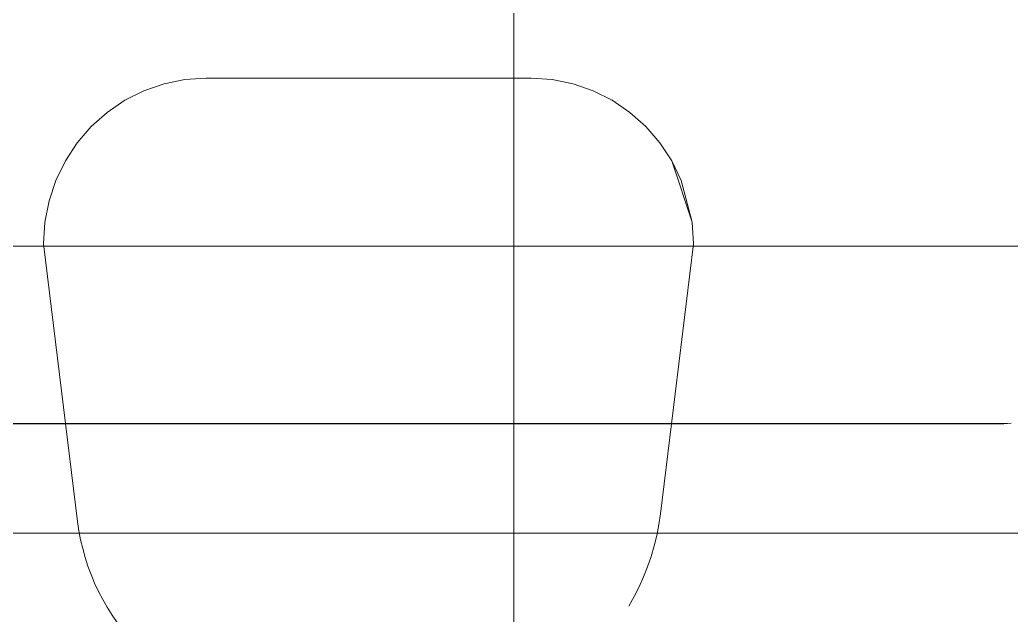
# Model space of a CAD drawing. Extents: x -566 to 72611, y -487 to 32334.
# Drawn here: x 106.61 to 129.53, y 209.11 to 222.88 of the extents above; entities that cross this region are included whole.
import ezdxf

# ---------------------------------------------------------------- set-up
doc = ezdxf.new("R2010")
doc.units = 0
doc.header["$LTSCALE"] = 0.5
doc.header["$MEASUREMENT"] = 0
doc.layers.add('ceilling', color=141, linetype='CONTINUOUS', lineweight=18)
doc.layers.add('floor', color=7, linetype='CONTINUOUS', lineweight=5, true_color=0xcfcfcf)
doc.layers.add('layout', color=7, linetype='CONTINUOUS', lineweight=5, true_color=0xcfcfcf)

msp = doc.modelspace()

# ---------------------------------------------------------------- hatches: boundary and pattern name
at = {"layer": 'floor'}
h = msp.add_hatch(dxfattribs=at)
h.set_pattern_fill('ANSI37', color=256, scale=100, angle=45)
h.set_pattern_definition([(90, (243.028, 267.632), (-12.5, 9e-16), []), (180, (243.028, 267.632), (-9e-16, -12.5), [])])
h.paths.add_polyline_path([(253.46925, 349.5), (154.11744, 349.5), (154.11744, 348.5), (101.14781, 348.5), (101.14781, 349.5), (0, 349.5), (0, 344.5), (36, 344.5, -0.33835703), (0, 308.66941), (0, 308.5), (0, 173.75), (253.46925, 173.75)])
h.paths.add_polyline_path([(36, 344.5), (0, 344.5), (0, 308.66941, 0.33835703)], flags=17)
h.paths.add_polyline_path([(253.46925, 173.75), (0, 173.75), (0, 173.74997), (0, 169.75), (253.46925, 169.75)])
h.paths.add_polyline_path([(253.46925, 169.75), (0, 169.75), (0, 149.21137), (36, 149.21137, -0.33835703), (0, 113.38078), (0, 113.21137), (0, 29.94998), (0, -5), (253.46925, -5)])
h.paths.add_polyline_path([(36, 149.21137), (0, 149.21137), (0, 113.38078, 0.33835703)], flags=17)
h.paths.add_polyline_path([(575.25, 169.75), (510, 169.75), (474.75, 169.75), (327.5, 169.75), (285.46925, 169.75), (285.46925, 165.75), (253.46925, 165.75), (253.46925, -5), (263.99725, -5), (263.99725, 95.99051), (287, 95.99051), (287, 97.5), (292, 97.5), (292, -5), (341.25, -5), (341.25, 13.02988), (341.25012, 15.02988), (346.24839, 15.02988, 0.36108524), (374.08728, 41.24999), (346.25012, 41.24999), (346.25012, 42.99999), (341.25, 42.99999), (341.25, 44.99999), (341.25, 97.5), (357.75, 97.5), (405.75, 97.5), (575.25, 97.5)])

# ---------------------------------------------------------------- linework, layer by layer
at = {"layer": 'ceilling'}
msp.add_line((0, 211), (533.5, 211), dxfattribs=at)
at = {"layer": 'layout'}
for points in [[(109.48063, 221.2355, 60.56059), (109.94584, 221.39663, 59.43378), (109.48063, 221.2355, 59.43378)], [(109.94584, 221.39663, 59.43378), (109.48063, 221.2355, 60.56059), (109.94584, 221.39663, 60.56059)], [(109.94584, 221.39663, 60.56059), (110.42772, 221.49429, 59.43378), (109.94584, 221.39663, 59.43378)], [(110.42772, 221.49429, 59.43378), (109.94584, 221.39663, 60.56059), (110.42772, 221.49429, 60.56059)], [(110.42772, 221.49429, 60.56059), (110.91801, 221.52712, 59.43378), (110.42772, 221.49429, 59.43378)], [(110.91801, 221.52712, 59.43378), (110.42772, 221.49429, 60.56059), (110.91801, 221.52712, 60.56059)], [(110.91801, 221.52712, 60.56059), (118.43013, 221.52712, 59.43378), (110.91801, 221.52712, 59.43378)], [(118.43013, 221.52712, 59.43378), (110.91801, 221.52712, 60.56059), (118.43013, 221.52712, 60.56059)], [(118.43013, 221.52712, 60.56059), (118.92039, 221.49429, 59.43378), (118.43013, 221.52712, 59.43378)], [(118.92039, 221.49429, 59.43378), (118.43013, 221.52712, 60.56059), (118.92039, 221.49429, 60.56059)], [(118.92039, 221.49429, 60.56059), (119.40226, 221.39663, 59.43378), (118.92039, 221.49429, 59.43378)], [(119.40226, 221.39663, 59.43378), (118.92039, 221.49429, 60.56059), (119.40226, 221.39663, 60.56059)], [(119.40226, 221.39663, 60.56059), (119.8675, 221.2355, 59.43378), (119.40226, 221.39663, 59.43378)], [(119.8675, 221.2355, 59.43378), (119.40226, 221.39663, 60.56059), (119.8675, 221.2355, 60.56059)], [(109.03996, 221.01382, 60.56059), (109.48063, 221.2355, 59.43378), (109.03996, 221.01382, 59.43378)], [(109.48063, 221.2355, 59.43378), (109.03996, 221.01382, 60.56059), (109.48063, 221.2355, 60.56059)], [(119.8675, 221.2355, 60.56059), (120.30815, 221.01382, 59.43378), (119.8675, 221.2355, 59.43378)], [(120.30815, 221.01382, 59.43378), (119.8675, 221.2355, 60.56059), (120.30815, 221.01382, 60.56059)], [(108.63145, 220.73538, 60.56059), (109.03996, 221.01382, 59.43378), (108.63145, 220.73538, 59.43378)], [(109.03996, 221.01382, 59.43378), (108.63145, 220.73538, 60.56059), (109.03996, 221.01382, 60.56059)], [(120.30815, 221.01382, 60.56059), (120.71669, 220.73538, 59.43378), (120.30815, 221.01382, 59.43378)], [(120.71669, 220.73538, 59.43378), (120.30815, 221.01382, 60.56059), (120.71669, 220.73538, 60.56059)], [(108.26207, 220.40493, 60.56059), (108.63145, 220.73538, 59.43378), (108.26207, 220.40493, 59.43378)], [(108.63145, 220.73538, 59.43378), (108.26207, 220.40493, 60.56059), (108.63145, 220.73538, 60.56059)], [(120.71669, 220.73538, 60.56059), (121.08607, 220.40493, 59.43378), (120.71669, 220.73538, 59.43378)], [(121.08607, 220.40493, 59.43378), (120.71669, 220.73538, 60.56059), (121.08607, 220.40493, 60.56059)], [(107.93815, 220.02822, 59.43378), (108.26207, 220.40493, 60.56059), (108.26207, 220.40493, 59.43378)], [(108.26207, 220.40493, 60.56059), (107.93815, 220.02822, 59.43378), (107.93815, 220.02822, 60.56059)], [(121.41002, 220.02822, 60.56059), (121.08607, 220.40493, 59.43378), (121.08607, 220.40493, 60.56059)], [(121.08607, 220.40493, 59.43378), (121.41002, 220.02822, 60.56059), (121.41002, 220.02822, 59.43378)], [(107.66514, 219.61148, 59.43378), (107.93815, 220.02822, 60.56059), (107.93815, 220.02822, 59.43378)], [(107.93815, 220.02822, 60.56059), (107.66514, 219.61148, 59.43378), (107.66514, 219.61148, 60.56059)], [(121.68296, 219.61148, 60.56059), (121.41002, 220.02822, 59.43378), (121.41002, 220.02822, 60.56059)], [(121.41002, 220.02822, 59.43378), (121.68296, 219.61148, 60.56059), (121.68296, 219.61148, 59.43378)], [(107.44786, 219.16201, 59.43378), (107.66514, 219.61148, 60.56059), (107.66514, 219.61148, 59.43378)], [(107.66514, 219.61148, 60.56059), (107.44786, 219.16201, 59.43378), (107.44786, 219.16201, 60.56059)], [(121.90028, 219.16201, 60.56059), (121.68296, 219.61148, 59.43378), (121.68296, 219.61148, 60.56059)], [(121.68296, 219.61148, 59.43378), (121.90028, 219.16201, 60.56059), (122.15406, 218.19595, 59.43378)], [(107.28996, 218.68753, 59.43378), (107.44786, 219.16201, 60.56059), (107.44786, 219.16201, 59.43378)], [(107.44786, 219.16201, 60.56059), (107.28996, 218.68753, 59.43378), (107.28996, 218.68753, 60.56059)], [(107.19407, 218.19595, 59.43378), (107.28996, 218.68753, 60.56059), (107.28996, 218.68753, 59.43378)], [(107.28996, 218.68753, 60.56059), (107.19407, 218.19595, 59.43378), (107.19407, 218.19595, 60.56059)], [(107.16197, 217.69595, 59.43378), (107.19407, 218.19595, 60.56059), (107.19407, 218.19595, 59.43378)], [(107.19407, 218.19595, 60.56059), (107.16197, 217.69595, 59.43378), (107.16197, 217.69595, 60.56059)], [(122.1862, 217.69595, 60.56059), (122.15406, 218.19595, 59.43378), (122.15406, 218.19595, 60.56059)], [(122.15406, 218.19595, 59.43378), (122.1862, 217.69595, 60.56059), (122.1862, 217.69595, 59.43378)], [(107.94938, 211.27066, 59.43378), (107.16197, 217.69595, 60.56059), (107.16197, 217.69595, 59.43378)], [(107.16197, 217.69595, 60.56059), (107.94938, 211.27066, 59.43378), (107.94938, 211.27066, 60.56059)], [(121.42097, 211.45181, 60.56059), (122.1862, 217.69595, 59.43378), (122.1862, 217.69595, 60.56059)], [(122.1862, 217.69595, 59.43378), (121.42097, 211.45181, 60.56059), (121.42097, 211.45181, 59.43378)], [(129.35908, 213.53683, 70.22398), (99.93379, 213.53503, 70.2116), (129.35908, 213.53503, 70.2116)], [(99.93379, 213.53503, 70.2116), (129.35908, 213.53683, 70.22398), (99.93391, 213.53683, 70.22398)], [(129.53059, 213.54806, 70.22398), (129.35908, 213.53503, 70.2116), (129.53083, 213.54629, 70.2116)], [(129.35908, 213.53503, 70.2116), (129.53059, 213.54806, 70.22398), (129.35908, 213.53683, 70.22398)], [(121.38444, 211.20144, 60.56059), (121.42097, 211.45181, 59.43378), (121.42097, 211.45181, 60.56059)], [(121.42097, 211.45181, 59.43378), (121.38444, 211.20144, 60.56059), (121.38444, 211.20144, 59.43378)], [(107.97953, 211.06118, 59.43378), (107.94938, 211.27066, 60.56059), (107.94938, 211.27066, 59.43378)], [(107.94938, 211.27066, 60.56059), (107.97953, 211.06118, 59.43378), (107.97953, 211.06118, 60.56059)], [(121.33647, 210.95315, 60.56059), (121.38444, 211.20144, 59.43378), (121.38444, 211.20144, 60.56059)], [(121.38444, 211.20144, 59.43378), (121.33647, 210.95315, 60.56059), (121.33647, 210.95315, 59.43378)], [(108.01841, 210.85317, 59.43378), (107.97953, 211.06118, 60.56059), (107.97953, 211.06118, 59.43378)], [(107.97953, 211.06118, 60.56059), (108.01841, 210.85317, 59.43378), (108.01841, 210.85317, 60.56059)], [(108.06602, 210.64712, 59.43378), (108.01841, 210.85317, 60.56059), (108.01841, 210.85317, 59.43378)], [(108.01841, 210.85317, 60.56059), (108.06602, 210.64712, 59.43378), (108.06602, 210.64712, 60.56059)], [(121.27717, 210.70742, 60.56059), (121.33647, 210.95315, 59.43378), (121.33647, 210.95315, 60.56059)], [(121.33647, 210.95315, 59.43378), (121.27717, 210.70742, 60.56059), (121.27717, 210.70742, 59.43378)], [(108.12223, 210.44326, 59.43378), (108.06602, 210.64712, 60.56059), (108.06602, 210.64712, 59.43378)], [(108.06602, 210.64712, 60.56059), (108.12223, 210.44326, 59.43378), (108.12223, 210.44326, 60.56059)], [(121.20665, 210.46475, 60.56059), (121.27717, 210.70742, 59.43378), (121.27717, 210.70742, 60.56059)], [(121.27717, 210.70742, 59.43378), (121.20665, 210.46475, 60.56059), (121.20665, 210.46475, 59.43378)], [(108.18693, 210.24209, 59.43378), (108.12223, 210.44326, 60.56059), (108.12223, 210.44326, 59.43378)], [(108.12223, 210.44326, 60.56059), (108.18693, 210.24209, 59.43378), (108.18693, 210.24209, 60.56059)], [(121.12507, 210.22573, 60.56059), (121.20665, 210.46475, 59.43378), (121.20665, 210.46475, 60.56059)], [(121.20665, 210.46475, 59.43378), (121.12507, 210.22573, 60.56059), (121.12507, 210.22573, 59.43378)], [(108.26005, 210.04397, 59.43378), (108.18693, 210.24209, 60.56059), (108.18693, 210.24209, 59.43378)], [(108.18693, 210.24209, 60.56059), (108.26005, 210.04397, 59.43378), (108.26005, 210.04397, 60.56059)], [(121.12507, 210.22573, 59.43378), (121.0326, 209.99087, 60.56059), (121.0326, 209.99087, 59.43378)], [(121.12507, 210.22573, 60.56059), (121.12507, 210.22573, 59.43378), (121.0326, 209.99087, 60.56059)], [(108.34135, 209.84915, 59.43378), (108.26005, 210.04397, 60.56059), (108.26005, 210.04397, 59.43378)], [(108.26005, 210.04397, 60.56059), (108.34135, 209.84915, 59.43378), (108.34135, 209.84915, 60.56059)], [(120.92949, 209.76077, 60.56059), (121.0326, 209.99087, 59.43378), (121.0326, 209.99087, 60.56059)], [(121.0326, 209.99087, 59.43378), (120.92949, 209.76077, 60.56059), (120.92949, 209.76077, 59.43378)], [(108.43083, 209.65811, 59.43378), (108.34135, 209.84915, 60.56059), (108.34135, 209.84915, 59.43378)], [(108.34135, 209.84915, 60.56059), (108.43083, 209.65811, 59.43378), (108.43083, 209.65811, 60.56059)], [(120.81593, 209.53579, 60.56059), (120.92949, 209.76077, 59.43378), (120.92949, 209.76077, 60.56059)], [(120.92949, 209.76077, 59.43378), (120.81593, 209.53579, 60.56059), (120.81593, 209.53579, 59.43378)], [(108.52818, 209.47122, 59.43378), (108.43083, 209.65811, 60.56059), (108.43083, 209.65811, 59.43378)], [(108.43083, 209.65811, 60.56059), (108.52818, 209.47122, 59.43378), (108.52818, 209.47122, 60.56059)], [(108.63334, 209.2886, 59.43378), (108.52818, 209.47122, 60.56059), (108.52818, 209.47122, 59.43378)], [(108.52818, 209.47122, 60.56059), (108.63334, 209.2886, 59.43378), (108.63334, 209.2886, 60.56059)], [(120.69215, 209.31643, 60.56059), (120.81593, 209.53579, 59.43378), (120.81593, 209.53579, 60.56059)], [(120.81593, 209.53579, 59.43378), (120.69215, 209.31643, 60.56059), (120.69215, 209.31643, 59.43378)], [(108.74601, 209.11087, 59.43378), (108.63334, 209.2886, 60.56059), (108.63334, 209.2886, 59.43378)], [(108.63334, 209.2886, 60.56059), (108.74601, 209.11087, 59.43378), (108.74601, 209.11087, 60.56059)], [(108.86607, 208.93814, 59.43378), (108.74601, 209.11087, 60.56059), (108.74601, 209.11087, 59.43378)], [(108.74601, 209.11087, 60.56059), (108.86607, 208.93814, 59.43378), (108.86607, 208.93814, 60.56059)]]:
    msp.add_3dface(points, dxfattribs=at)

doc.saveas('drawing.dxf')
